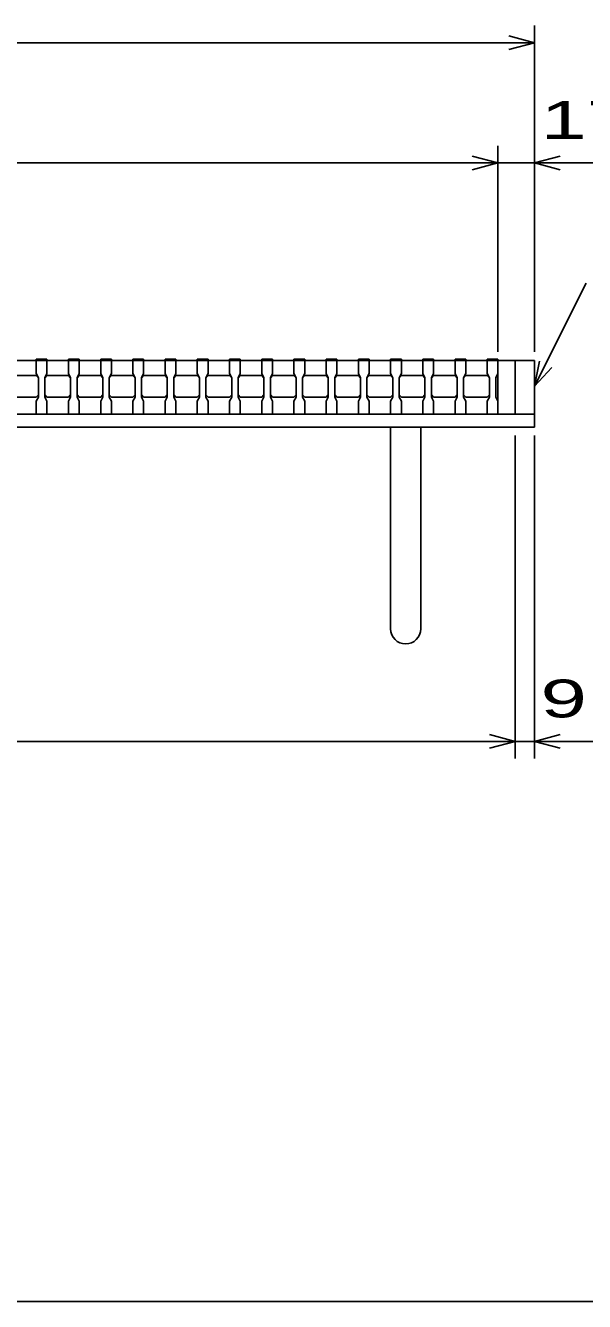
# Model space of a CAD drawing. Units: millimetres, scale not verified. Extents: x -1456 to 1389, y -1026 to 839.
# Drawn here: x -703 to -443, y -921 to -327 of the extents above; entities that cross this region are included whole.
import ezdxf
from ezdxf.enums import TextEntityAlignment as Align

# ---------------------------------------------------------------- set-up
doc = ezdxf.new("R2010")
doc.units = ezdxf.units.MM
doc.header["$LTSCALE"] = 8
for name, color, linetype, lineweight in [('0_2', 150, 'Continuous', 25), ('16', 3, 'Continuous', 25), ('19', 6, 'Continuous', 25), ('22', 4, 'Continuous', 25)]:
    doc.layers.add(name, color=color, linetype=linetype, lineweight=lineweight)
doc.styles.add('ベクトル', font='')
doc.styles.get('ベクトル').set_extended_font_data('ベクトル')

msp = doc.modelspace()

# ---------------------------------------------------------------- linework, layer by layer
at = {"layer": '0_2'}
msp.add_line((1388.8, -921.2), (-1379.2, -921.2), dxfattribs=at)
at = {"layer": '16'}
for p, q in [((-983, -483), (-483, -483)), ((-698, -483), (-698, -482.3)), ((-698, -482.3), (-693, -482.3)), ((-698, -483), (-698, -489)), ((-693, -483), (-698, -483)), ((-693, -482.3), (-693, -483)), ((-693, -489), (-693, -483)), ((-683, -483), (-683, -482.3)), ((-683, -482.3), (-678, -482.3)), ((-683, -483), (-683, -489)), ((-678, -483), (-683, -483)), ((-678, -482.3), (-678, -483)), ((-678, -489), (-678, -483)), ((-668, -483), (-668, -482.3)), ((-668, -482.3), (-663, -482.3)), ((-668, -483), (-668, -489)), ((-663, -483), (-668, -483)), ((-663, -482.3), (-663, -483)), ((-663, -489), (-663, -483)), ((-653, -483), (-653, -482.3)), ((-653, -482.3), (-648, -482.3)), ((-653, -483), (-653, -489)), ((-648, -483), (-653, -483)), ((-648, -482.3), (-648, -483)), ((-648, -489), (-648, -483)), ((-638, -483), (-638, -482.3)), ((-638, -482.3), (-633, -482.3)), ((-638, -483), (-638, -489)), ((-633, -483), (-638, -483)), ((-633, -482.3), (-633, -483)), ((-633, -489), (-633, -483)), ((-623, -483), (-623, -482.3)), ((-623, -482.3), (-618, -482.3)), ((-623, -483), (-623, -489)), ((-618, -483), (-623, -483)), ((-618, -482.3), (-618, -483)), ((-618, -489), (-618, -483)), ((-608, -483), (-608, -482.3)), ((-608, -482.3), (-603, -482.3)), ((-608, -483), (-608, -489)), ((-603, -483), (-608, -483)), ((-603, -482.3), (-603, -483)), ((-603, -489), (-603, -483)), ((-593, -483), (-593, -482.3)), ((-593, -482.3), (-588, -482.3)), ((-593, -483), (-593, -489)), ((-588, -483), (-593, -483)), ((-588, -482.3), (-588, -483)), ((-588, -489), (-588, -483)), ((-578, -483), (-578, -482.3)), ((-578, -482.3), (-573, -482.3)), ((-578, -483), (-578, -489)), ((-573, -483), (-578, -483)), ((-573, -482.3), (-573, -483)), ((-573, -489), (-573, -483)), ((-563, -483), (-563, -482.3)), ((-563, -482.3), (-558, -482.3)), ((-563, -483), (-563, -489)), ((-558, -483), (-563, -483)), ((-558, -482.3), (-558, -483)), ((-558, -489), (-558, -483)), ((-548, -483), (-548, -482.3)), ((-548, -482.3), (-543, -482.3)), ((-548, -483), (-548, -489)), ((-543, -483), (-548, -483)), ((-543, -482.3), (-543, -483)), ((-543, -489), (-543, -483)), ((-533, -483), (-533, -482.3)), ((-533, -482.3), (-528, -482.3)), ((-533, -483), (-533, -489)), ((-528, -483), (-533, -483)), ((-528, -482.3), (-528, -483)), ((-528, -489), (-528, -483)), ((-518, -483), (-518, -482.3)), ((-518, -482.3), (-513, -482.3)), ((-518, -483), (-518, -489)), ((-513, -483), (-518, -483)), ((-513, -482.3), (-513, -483)), ((-513, -489), (-513, -483)), ((-503, -483), (-503, -482.3)), ((-503, -482.3), (-498, -482.3)), ((-503, -483), (-503, -489)), ((-498, -483), (-503, -483)), ((-498, -482.3), (-498, -483)), ((-498, -489), (-498, -483)), ((-488, -483), (-488, -482.3)), ((-488, -482.3), (-483, -482.3)), ((-488, -483), (-488, -489)), ((-483, -483), (-488, -483)), ((-483, -482.3), (-483, -483)), ((-483, -489), (-483, -483)), ((-483, -508), (-483, -483)), ((-708, -490), (-698, -490)), ((-698, -489), (-697, -491)), ((-698, -490), (-697, -491)), ((-697, -491), (-697, -500)), ((-694, -491), (-693, -489)), ((-694, -491), (-693, -490)), ((-694, -500), (-694, -491)), ((-693, -490), (-683, -490)), ((-683, -489), (-682, -491)), ((-683, -490), (-682, -491)), ((-682, -491), (-682, -500)), ((-679, -491), (-678, -489)), ((-679, -491), (-678, -490)), ((-679, -500), (-679, -491)), ((-678, -490), (-668, -490)), ((-668, -489), (-667, -491)), ((-668, -490), (-667, -491)), ((-667, -491), (-667, -500)), ((-664, -491), (-663, -489)), ((-664, -491), (-663, -490)), ((-664, -500), (-664, -491)), ((-663, -490), (-653, -490)), ((-653, -489), (-652, -491)), ((-653, -490), (-652, -491)), ((-652, -491), (-652, -500)), ((-649, -491), (-648, -489)), ((-649, -491), (-648, -490)), ((-649, -500), (-649, -491)), ((-648, -490), (-638, -490)), ((-638, -489), (-637, -491)), ((-638, -490), (-637, -491)), ((-637, -491), (-637, -500)), ((-634, -491), (-633, -489)), ((-634, -491), (-633, -490)), ((-634, -500), (-634, -491)), ((-633, -490), (-623, -490)), ((-623, -489), (-622, -491)), ((-623, -490), (-622, -491)), ((-622, -491), (-622, -500)), ((-619, -491), (-618, -489)), ((-619, -491), (-618, -490)), ((-619, -500), (-619, -491)), ((-618, -490), (-608, -490)), ((-608, -489), (-607, -491)), ((-608, -490), (-607, -491)), ((-607, -491), (-607, -500)), ((-604, -491), (-603, -489)), ((-604, -491), (-603, -490)), ((-604, -500), (-604, -491)), ((-603, -490), (-593, -490)), ((-593, -489), (-592, -491)), ((-593, -490), (-592, -491)), ((-592, -491), (-592, -500)), ((-589, -491), (-588, -489)), ((-589, -491), (-588, -490)), ((-589, -500), (-589, -491)), ((-588, -490), (-578, -490)), ((-578, -489), (-577, -491)), ((-578, -490), (-577, -491)), ((-577, -491), (-577, -500)), ((-574, -491), (-573, -489)), ((-574, -491), (-573, -490)), ((-574, -500), (-574, -491)), ((-573, -490), (-563, -490)), ((-563, -489), (-562, -491)), ((-563, -490), (-562, -491)), ((-562, -491), (-562, -500)), ((-559, -491), (-558, -489)), ((-559, -491), (-558, -490)), ((-559, -500), (-559, -491)), ((-558, -490), (-548, -490)), ((-548, -489), (-547, -491)), ((-548, -490), (-547, -491)), ((-547, -491), (-547, -500)), ((-544, -491), (-543, -489)), ((-544, -491), (-543, -490)), ((-544, -500), (-544, -491)), ((-543, -490), (-533, -490)), ((-533, -489), (-532, -491)), ((-533, -490), (-532, -491)), ((-532, -491), (-532, -500)), ((-529, -491), (-528, -489)), ((-529, -491), (-528, -490)), ((-529, -500), (-529, -491)), ((-528, -490), (-518, -490)), ((-518, -489), (-517, -491)), ((-518, -490), (-517, -491)), ((-517, -491), (-517, -500)), ((-514, -491), (-513, -489)), ((-514, -491), (-513, -490)), ((-514, -500), (-514, -491)), ((-513, -490), (-503, -490)), ((-503, -489), (-502, -491)), ((-503, -490), (-502, -491)), ((-502, -491), (-502, -500)), ((-499, -491), (-498, -489)), ((-499, -491), (-498, -490)), ((-499, -500), (-499, -491)), ((-498, -490), (-488, -490)), ((-488, -489), (-487, -491)), ((-488, -490), (-487, -491)), ((-487, -491), (-487, -500)), ((-484, -491), (-483, -489)), ((-484, -500), (-484, -491)), ((-697, -499), (-698, -500)), ((-693, -500), (-694, -499)), ((-682, -499), (-683, -500)), ((-678, -500), (-679, -499)), ((-667, -499), (-668, -500)), ((-663, -500), (-664, -499)), ((-652, -499), (-653, -500)), ((-648, -500), (-649, -499)), ((-637, -499), (-638, -500)), ((-633, -500), (-634, -499)), ((-622, -499), (-623, -500)), ((-618, -500), (-619, -499)), ((-607, -499), (-608, -500)), ((-603, -500), (-604, -499)), ((-592, -499), (-593, -500)), ((-588, -500), (-589, -499)), ((-577, -499), (-578, -500)), ((-573, -500), (-574, -499)), ((-562, -499), (-563, -500)), ((-558, -500), (-559, -499)), ((-547, -499), (-548, -500)), ((-543, -500), (-544, -499)), ((-532, -499), (-533, -500)), ((-528, -500), (-529, -499)), ((-517, -499), (-518, -500)), ((-513, -500), (-514, -499)), ((-502, -499), (-503, -500)), ((-498, -500), (-499, -499)), ((-487, -499), (-488, -500)), ((-698, -500), (-708, -500)), ((-697, -500), (-698, -502)), ((-698, -502), (-698, -508)), ((-693, -502), (-694, -500)), ((-683, -500), (-693, -500)), ((-693, -508), (-693, -502)), ((-682, -500), (-683, -502)), ((-683, -502), (-683, -508)), ((-678, -502), (-679, -500)), ((-668, -500), (-678, -500)), ((-678, -508), (-678, -502)), ((-667, -500), (-668, -502)), ((-668, -502), (-668, -508)), ((-663, -502), (-664, -500)), ((-653, -500), (-663, -500)), ((-663, -508), (-663, -502)), ((-652, -500), (-653, -502)), ((-653, -502), (-653, -508)), ((-648, -502), (-649, -500)), ((-638, -500), (-648, -500)), ((-648, -508), (-648, -502)), ((-637, -500), (-638, -502)), ((-638, -502), (-638, -508)), ((-633, -502), (-634, -500)), ((-623, -500), (-633, -500)), ((-633, -508), (-633, -502)), ((-622, -500), (-623, -502)), ((-623, -502), (-623, -508)), ((-618, -502), (-619, -500)), ((-608, -500), (-618, -500)), ((-618, -508), (-618, -502)), ((-607, -500), (-608, -502)), ((-608, -502), (-608, -508)), ((-603, -502), (-604, -500)), ((-593, -500), (-603, -500)), ((-603, -508), (-603, -502)), ((-592, -500), (-593, -502)), ((-593, -502), (-593, -508)), ((-588, -502), (-589, -500)), ((-578, -500), (-588, -500)), ((-588, -508), (-588, -502)), ((-577, -500), (-578, -502)), ((-578, -502), (-578, -508)), ((-573, -502), (-574, -500)), ((-563, -500), (-573, -500)), ((-573, -508), (-573, -502)), ((-562, -500), (-563, -502)), ((-563, -502), (-563, -508)), ((-558, -502), (-559, -500)), ((-548, -500), (-558, -500)), ((-558, -508), (-558, -502)), ((-547, -500), (-548, -502)), ((-548, -502), (-548, -508)), ((-543, -502), (-544, -500)), ((-533, -500), (-543, -500)), ((-543, -508), (-543, -502)), ((-532, -500), (-533, -502)), ((-533, -502), (-533, -508)), ((-528, -502), (-529, -500)), ((-518, -500), (-528, -500)), ((-528, -508), (-528, -502)), ((-517, -500), (-518, -502)), ((-518, -502), (-518, -508)), ((-513, -502), (-514, -500)), ((-503, -500), (-513, -500)), ((-513, -508), (-513, -502)), ((-502, -500), (-503, -502)), ((-503, -502), (-503, -508)), ((-498, -502), (-499, -500)), ((-488, -500), (-498, -500)), ((-498, -508), (-498, -502)), ((-487, -500), (-488, -502)), ((-488, -502), (-488, -508)), ((-483, -502), (-484, -500)), ((-483, -508), (-483, -502)), ((-977, -508), (-483, -508)), ((-698, -508), (-693, -508)), ((-683, -508), (-678, -508)), ((-668, -508), (-663, -508)), ((-653, -508), (-648, -508)), ((-638, -508), (-633, -508)), ((-623, -508), (-618, -508)), ((-608, -508), (-603, -508)), ((-593, -508), (-588, -508)), ((-578, -508), (-573, -508)), ((-563, -508), (-558, -508)), ((-548, -508), (-543, -508)), ((-533, -508), (-528, -508)), ((-518, -508), (-513, -508)), ((-503, -508), (-498, -508)), ((-488, -508), (-483, -508))]:
    msp.add_line(p, q, dxfattribs=at)
at = {"layer": '19'}
for p, q in [((-466, -483), (-483, -483)), ((-475, -483), (-475, -508)), ((-466, -514), (-466, -483)), ((-475, -508), (-991, -508)), ((-475, -508), (-466, -508)), ((-1000, -514), (-466, -514)), ((-533, -514), (-533, -608)), ((-519, -608), (-519, -514))]:
    msp.add_line(p, q, dxfattribs=at)
msp.add_arc((-526, -608), 7, 180, 0, dxfattribs=at)
at = {"layer": '22'}
for p, q in [((-466, -335), (-478, -331.8)), ((-466, -479), (-466, -327)), ((-1000, -335), (-466, -335)), ((-478, -338.2), (-466, -335)), ((-483, -479), (-483, -383)), ((-466, -479), (-466, -383)), ((-983, -391), (-483, -391)), ((-483, -391), (-495, -387.8)), ((-495, -394.2), (-483, -391)), ((-483, -391), (-466, -391)), ((-466, -391), (-454, -387.8)), ((-454, -394.2), (-466, -391)), ((-466, -391), (-410, -391)), ((-466, -495), (-442, -447)), ((-466, -495), (-463.6, -483.32)), ((-466, -495), (-458, -486.2)), ((-475, -668.4), (-475, -518)), ((-466, -668.4), (-466, -518)), ((-475, -660.4), (-487, -657.2)), ((-466, -660.4), (-454, -657.2)), ((-991, -660.4), (-475, -660.4)), ((-487, -663.6), (-475, -660.4)), ((-475, -660.4), (-466, -660.4)), ((-454, -663.6), (-466, -660.4)), ((-466, -660.4), (-430, -660.4))]:
    msp.add_line(p, q, dxfattribs=at)

# ---------------------------------------------------------------- texts
at = {"layer": '22', "color": 2, "style": 'ベクトル', "width": 1.65}
for s, p in [(' 17 ', (-474, -371)), (' 9 ', (-474, -640.4))]:
    msp.add_text(s, height=17.6, dxfattribs=at).set_placement(p, align=Align.MIDDLE_LEFT)

doc.saveas('drawing.dxf')
